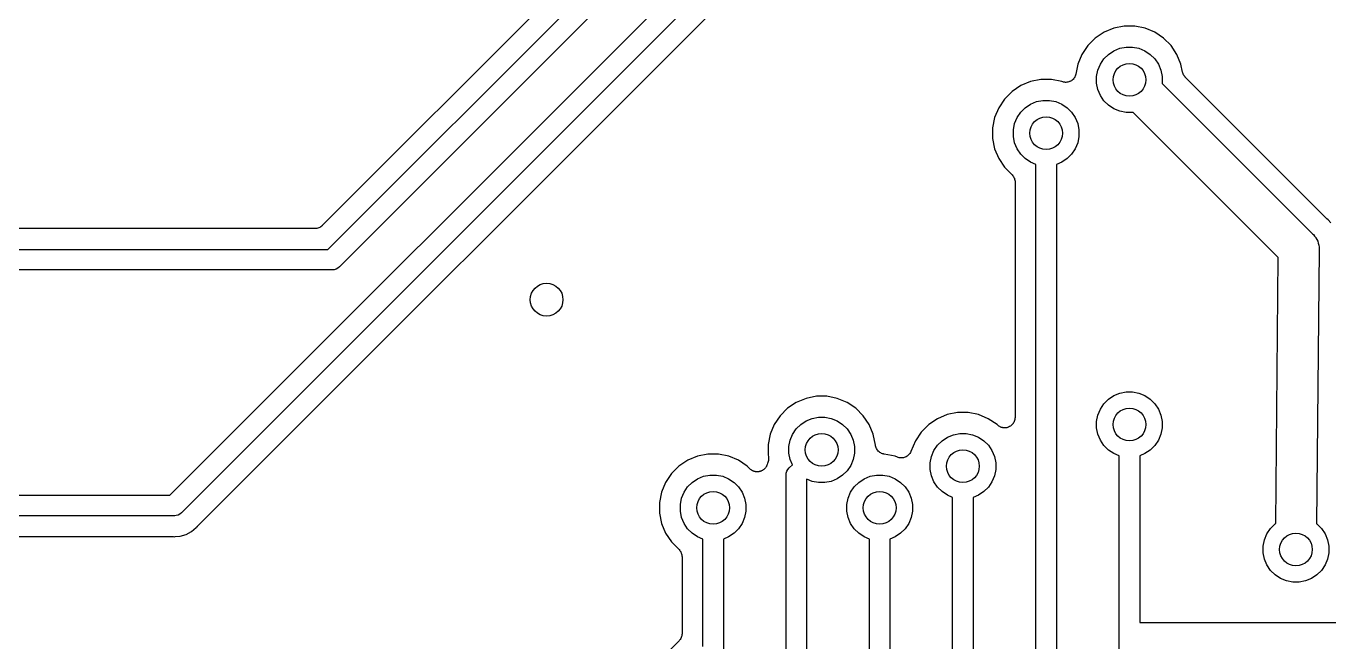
# Model space of a CAD drawing. Extents: x 5.29 to 7.07, y -4.51 to -2.72.
# Drawn here: x 5.69 to 6.316, y -3.684 to -3.389 of the extents above; entities that cross this region are included whole.
import ezdxf

# ---------------------------------------------------------------- set-up
doc = ezdxf.new("R2010")
doc.units = 0
doc.header["$MEASUREMENT"] = 0
doc.layers.add('BLACK', color=7, linetype='CONTINUOUS')

msp = doc.modelspace()

# ---------------------------------------------------------------- linework, layer by layer
at = {"layer": 'BLACK', "linetype": 'CONTINUOUS'}
for p, q in [((5.83493, -3.49587), (6.05411, -3.27669)), ((6.05979, -3.28492), (5.84062, -3.5041)), ((6.02091, -3.29575), (5.83225, -3.4844)), ((5.75906, -3.61398), (6.04591, -3.32713)), ((6.05287, -3.33409), (5.76475, -3.62221)), ((5.77235, -3.62876), (6.05389, -3.34721)), ((6.2078, -3.39155), (6.20359, -3.39437)), ((6.21249, -3.38961), (6.2078, -3.39155)), ((6.21746, -3.38862), (6.21249, -3.38961)), ((6.22254, -3.38862), (6.21746, -3.38862)), ((6.22751, -3.38961), (6.22254, -3.38862)), ((6.2322, -3.39155), (6.22751, -3.38961)), ((6.23641, -3.39437), (6.2322, -3.39155)), ((6.2, -3.39796), (6.19718, -3.40217)), ((6.20359, -3.39437), (6.2, -3.39796)), ((6.21541, -3.39923), (6.21845, -3.39862)), ((6.21845, -3.39862), (6.22155, -3.39862)), ((6.22155, -3.39862), (6.22459, -3.39923)), ((6.24, -3.39796), (6.23641, -3.39437)), ((6.24282, -3.40217), (6.24, -3.39796)), ((6.19718, -3.40217), (6.19524, -3.40686)), ((6.20604, -3.40691), (6.20777, -3.40433)), ((6.20777, -3.40433), (6.20996, -3.40214)), ((6.20996, -3.40214), (6.21254, -3.40041)), ((6.21254, -3.40041), (6.21541, -3.39923)), ((6.22459, -3.39923), (6.22746, -3.40041)), ((6.22746, -3.40041), (6.23004, -3.40214)), ((6.23004, -3.40214), (6.23223, -3.40433)), ((6.23223, -3.40433), (6.23396, -3.40691)), ((6.24476, -3.40686), (6.24282, -3.40217)), ((6.19524, -3.40686), (6.1943, -3.41159)), ((6.20425, -3.41282), (6.20486, -3.40978)), ((6.20486, -3.40978), (6.20604, -3.40691)), ((6.23396, -3.40691), (6.23514, -3.40978)), ((6.23514, -3.40978), (6.23575, -3.41282)), ((6.24551, -3.41062), (6.24476, -3.40686)), ((6.24564, -3.41106), (6.24551, -3.41062)), ((6.24577, -3.41151), (6.24564, -3.41106)), ((6.1678, -3.41718), (6.16359, -3.42)), ((6.17249, -3.41524), (6.1678, -3.41718)), ((6.17746, -3.41425), (6.17249, -3.41524)), ((6.18254, -3.41425), (6.17746, -3.41425)), ((6.18754, -3.41525), (6.18254, -3.41425)), ((6.18793, -3.41537), (6.18754, -3.41525)), ((6.18839, -3.41551), (6.18793, -3.41537)), ((6.1884, -3.41551), (6.18839, -3.41551)), ((6.18842, -3.41551), (6.1884, -3.41551)), ((6.18889, -3.41556), (6.18842, -3.41551)), ((6.18936, -3.41561), (6.18889, -3.41556)), ((6.18937, -3.41561), (6.18936, -3.41561)), ((6.18939, -3.41561), (6.18937, -3.41561)), ((6.18986, -3.41557), (6.18939, -3.41561)), ((6.19033, -3.41552), (6.18986, -3.41557)), ((6.19034, -3.41552), (6.19033, -3.41552)), ((6.19036, -3.41552), (6.19034, -3.41552)), ((6.19081, -3.41538), (6.19036, -3.41552)), ((6.19127, -3.41525), (6.19081, -3.41538)), ((6.19128, -3.41524), (6.19127, -3.41525)), ((6.19129, -3.41524), (6.19128, -3.41524)), ((6.19171, -3.41502), (6.19129, -3.41524)), ((6.19213, -3.4148), (6.19171, -3.41502)), ((6.19214, -3.41479), (6.19213, -3.4148)), ((6.19216, -3.41478), (6.19214, -3.41479)), ((6.19252, -3.41448), (6.19216, -3.41478)), ((6.19289, -3.41419), (6.19252, -3.41448)), ((6.1929, -3.41417), (6.19289, -3.41419)), ((6.19291, -3.41417), (6.1929, -3.41417)), ((6.19322, -3.4138), (6.19291, -3.41417)), ((6.19352, -3.41344), (6.19322, -3.4138)), ((6.19353, -3.41343), (6.19352, -3.41344)), ((6.19354, -3.41341), (6.19353, -3.41343)), ((6.19376, -3.413), (6.19354, -3.41341)), ((6.19399, -3.41258), (6.19376, -3.413)), ((6.194, -3.41257), (6.19399, -3.41258)), ((6.19414, -3.41211), (6.194, -3.41256)), ((6.194, -3.41256), (6.194, -3.41257)), ((6.19429, -3.41165), (6.19414, -3.41211)), ((6.1943, -3.41159), (6.19429, -3.41162)), ((6.19429, -3.41162), (6.19429, -3.41163)), ((6.19429, -3.41163), (6.19429, -3.41163)), ((6.19429, -3.41163), (6.19429, -3.41165)), ((6.20425, -3.41592), (6.20425, -3.41282)), ((6.20486, -3.41896), (6.20425, -3.41592)), ((6.23575, -3.41592), (6.2357, -3.41615)), ((6.2357, -3.41615), (6.30795, -3.48841)), ((6.23575, -3.41282), (6.23575, -3.41592)), ((6.24578, -3.41153), (6.24577, -3.41151)), ((6.24579, -3.41156), (6.24578, -3.41153)), ((6.24601, -3.41196), (6.24579, -3.41156)), ((6.24622, -3.41237), (6.24601, -3.41196)), ((6.24624, -3.41239), (6.24622, -3.41237)), ((6.24625, -3.41242), (6.24624, -3.41239)), ((6.24654, -3.41277), (6.24625, -3.41242)), ((6.24683, -3.41313), (6.24654, -3.41277)), ((6.24687, -3.41317), (6.24683, -3.41313)), ((6.24687, -3.41318), (6.24687, -3.41317)), ((6.24688, -3.41318), (6.24687, -3.41318)), ((6.24687, -3.41318), (6.24687, -3.41318)), ((6.31455, -3.48086), (6.24688, -3.41318)), ((6.16, -3.42359), (6.15718, -3.4278)), ((6.16359, -3.42), (6.16, -3.42359)), ((6.20604, -3.42183), (6.20486, -3.41896)), ((6.20777, -3.42441), (6.20604, -3.42183)), ((6.15718, -3.4278), (6.15524, -3.43249)), ((6.16604, -3.43254), (6.16777, -3.42996)), ((6.16777, -3.42996), (6.16996, -3.42777)), ((6.16996, -3.42777), (6.17254, -3.42604)), ((6.17254, -3.42604), (6.17541, -3.42486)), ((6.17541, -3.42486), (6.17845, -3.42425)), ((6.17845, -3.42425), (6.18155, -3.42425)), ((6.18155, -3.42425), (6.18459, -3.42486)), ((6.18459, -3.42486), (6.18746, -3.42604)), ((6.18746, -3.42604), (6.19004, -3.42777)), ((6.19004, -3.42777), (6.19223, -3.42996)), ((6.19223, -3.42996), (6.19396, -3.43254)), ((6.20996, -3.4266), (6.20777, -3.42441)), ((6.21254, -3.42833), (6.20996, -3.4266)), ((6.21541, -3.42951), (6.21254, -3.42833)), ((6.21845, -3.43012), (6.21541, -3.42951)), ((6.22178, -3.43007), (6.22155, -3.43012)), ((6.29143, -3.49972), (6.22178, -3.43007)), ((6.15524, -3.43249), (6.15425, -3.43746)), ((6.16425, -3.43845), (6.16486, -3.43541)), ((6.16486, -3.43541), (6.16604, -3.43254)), ((6.19396, -3.43254), (6.19514, -3.43541)), ((6.19514, -3.43541), (6.19575, -3.43845)), ((6.22155, -3.43012), (6.21845, -3.43012)), ((6.15425, -3.43746), (6.15425, -3.44254)), ((6.15425, -3.44254), (6.15524, -3.44751)), ((6.16425, -3.44155), (6.16425, -3.43845)), ((6.16486, -3.44459), (6.16425, -3.44155)), ((6.19575, -3.44155), (6.19514, -3.44459)), ((6.19575, -3.43845), (6.19575, -3.44155)), ((6.15524, -3.44751), (6.15718, -3.4522)), ((6.16604, -3.44746), (6.16486, -3.44459)), ((6.16777, -3.45004), (6.16604, -3.44746)), ((6.19396, -3.44746), (6.19223, -3.45004)), ((6.19514, -3.44459), (6.19396, -3.44746)), ((6.15718, -3.4522), (6.16, -3.45641)), ((6.16996, -3.45223), (6.16777, -3.45004)), ((6.17254, -3.45396), (6.16996, -3.45223)), ((6.17508, -3.45501), (6.17254, -3.45396)), ((6.17508, -3.92662), (6.17508, -3.45501)), ((6.18746, -3.45396), (6.18492, -3.45501)), ((6.18492, -3.45501), (6.18492, -3.92842)), ((6.19004, -3.45223), (6.18746, -3.45396)), ((6.19223, -3.45004), (6.19004, -3.45223)), ((6.16, -3.45641), (6.16361, -3.46003)), ((6.16361, -3.46003), (6.16363, -3.46004)), ((6.16363, -3.46004), (6.16363, -3.46004)), ((6.16363, -3.46004), (6.16363, -3.46004)), ((6.16363, -3.46004), (6.16366, -3.46008)), ((6.16366, -3.46008), (6.16395, -3.46044)), ((6.16395, -3.46044), (6.16424, -3.4608)), ((6.16424, -3.4608), (6.16426, -3.46082)), ((6.16426, -3.46082), (6.16427, -3.46084)), ((6.16427, -3.46084), (6.16449, -3.46125)), ((6.16449, -3.46125), (6.1647, -3.46166)), ((6.1647, -3.46166), (6.16471, -3.46168)), ((6.16471, -3.46168), (6.16472, -3.46171)), ((6.16472, -3.46171), (6.16485, -3.46215)), ((6.16485, -3.46215), (6.16498, -3.46259)), ((6.16498, -3.46259), (6.16499, -3.46262)), ((6.16499, -3.46262), (6.16499, -3.46264)), ((6.16499, -3.46264), (6.16503, -3.4631)), ((6.16503, -3.4631), (6.16508, -3.46356)), ((6.16508, -3.46356), (6.16508, -3.57659)), ((5.82872, -3.48587), (5.56189, -3.48587)), ((5.82918, -3.48582), (5.82872, -3.48587)), ((5.82964, -3.48578), (5.82918, -3.48582)), ((5.82966, -3.48577), (5.82964, -3.48578)), ((5.82969, -3.48577), (5.82966, -3.48577)), ((5.83013, -3.48564), (5.82969, -3.48577)), ((5.83057, -3.48551), (5.83013, -3.48564)), ((5.8306, -3.4855), (5.83057, -3.48551)), ((5.83062, -3.48549), (5.8306, -3.4855)), ((5.83103, -3.48527), (5.83062, -3.48549)), ((5.83144, -3.48506), (5.83103, -3.48527)), ((5.83146, -3.48504), (5.83144, -3.48506)), ((5.83148, -3.48503), (5.83146, -3.48504)), ((5.83184, -3.48474), (5.83148, -3.48503)), ((5.8322, -3.48445), (5.83184, -3.48474)), ((5.83224, -3.48441), (5.8322, -3.48445)), ((5.83225, -3.4844), (5.83224, -3.48441)), ((5.83224, -3.48441), (5.83224, -3.48441)), ((5.83224, -3.48441), (5.83224, -3.48441)), ((6.3147, -3.48098), (6.31455, -3.48086)), ((6.31483, -3.48112), (6.3147, -3.48098)), ((6.31488, -3.48116), (6.31483, -3.48112)), ((6.31553, -3.4817), (6.31488, -3.48116)), ((6.31668, -3.48314), (6.31553, -3.4817)), ((6.30795, -3.48841), (6.30836, -3.48875)), ((6.30836, -3.48875), (6.30894, -3.48947)), ((6.30894, -3.48947), (6.30953, -3.49018)), ((6.30953, -3.49018), (6.30955, -3.49022)), ((6.30955, -3.49022), (6.30958, -3.49026)), ((6.30958, -3.49026), (6.31001, -3.49107)), ((6.31001, -3.49107), (6.31044, -3.49189)), ((6.31044, -3.49189), (6.31046, -3.49193)), ((6.31046, -3.49193), (6.31048, -3.49197)), ((6.31048, -3.49197), (6.31074, -3.49286)), ((5.55123, -3.49587), (5.83493, -3.49587)), ((6.31114, -3.4962), (6.30995, -3.62771)), ((6.31074, -3.49286), (6.31101, -3.49375)), ((6.31101, -3.49375), (6.31101, -3.49379)), ((6.31101, -3.49379), (6.31102, -3.49383)), ((6.31102, -3.49383), (6.3111, -3.49475)), ((6.3111, -3.49475), (6.3112, -3.49568)), ((6.3112, -3.49568), (6.31114, -3.4962)), ((5.83972, -3.5049), (5.83886, -3.50536)), ((5.84047, -3.50428), (5.83972, -3.5049)), ((5.84062, -3.5041), (5.84047, -3.50428)), ((6.29027, -3.62756), (6.29143, -3.49972)), ((5.83673, -3.50571), (5.55123, -3.50571)), ((5.83697, -3.50573), (5.83673, -3.50571)), ((5.83721, -3.50571), (5.83697, -3.50573)), ((5.83793, -3.50564), (5.83721, -3.50571)), ((5.83721, -3.50571), (5.83721, -3.50571)), ((5.83886, -3.50536), (5.83793, -3.50564)), ((6.06465, -3.5674), (6.05996, -3.56934)), ((6.06963, -3.56641), (6.06465, -3.5674)), ((6.0747, -3.56641), (6.06963, -3.56641)), ((6.07967, -3.5674), (6.0747, -3.56641)), ((6.08436, -3.56934), (6.07967, -3.5674)), ((6.20777, -3.56996), (6.20996, -3.56777)), ((6.20996, -3.56777), (6.21254, -3.56604)), ((6.21254, -3.56604), (6.21541, -3.56486)), ((6.21541, -3.56486), (6.21845, -3.56425)), ((6.21845, -3.56425), (6.22155, -3.56425)), ((6.22155, -3.56425), (6.22459, -3.56486)), ((6.22459, -3.56486), (6.22746, -3.56604)), ((6.22746, -3.56604), (6.23004, -3.56777)), ((6.23004, -3.56777), (6.23223, -3.56996)), ((6.05575, -3.57216), (6.05216, -3.57575)), ((6.05996, -3.56934), (6.05575, -3.57216)), ((6.08857, -3.57216), (6.08436, -3.56934)), ((6.09216, -3.57575), (6.08857, -3.57216)), ((6.20486, -3.57541), (6.20604, -3.57254)), ((6.20604, -3.57254), (6.20777, -3.56996)), ((6.23223, -3.56996), (6.23396, -3.57254)), ((6.23396, -3.57254), (6.23514, -3.57541)), ((6.04934, -3.57996), (6.0474, -3.58465)), ((6.05216, -3.57575), (6.04934, -3.57996)), ((6.05993, -3.58212), (6.06212, -3.57993)), ((6.06212, -3.57993), (6.0647, -3.57821)), ((6.0647, -3.57821), (6.06757, -3.57702)), ((6.06757, -3.57702), (6.07061, -3.57641)), ((6.07061, -3.57641), (6.07371, -3.57641)), ((6.07371, -3.57641), (6.07675, -3.57702)), ((6.07675, -3.57702), (6.07962, -3.57821)), ((6.07962, -3.57821), (6.0822, -3.57993)), ((6.0822, -3.57993), (6.08439, -3.58212)), ((6.09498, -3.57996), (6.09216, -3.57575)), ((6.09692, -3.58465), (6.09498, -3.57996)), ((6.12359, -3.58), (6.12, -3.58359)), ((6.1278, -3.57718), (6.12359, -3.58)), ((6.13249, -3.57524), (6.1278, -3.57718)), ((6.13746, -3.57425), (6.13249, -3.57524)), ((6.14254, -3.57425), (6.13746, -3.57425)), ((6.14751, -3.57524), (6.14254, -3.57425)), ((6.1522, -3.57718), (6.14751, -3.57524)), ((6.15641, -3.58), (6.1522, -3.57718)), ((6.15654, -3.58013), (6.15641, -3.58)), ((6.15691, -3.58043), (6.15654, -3.58013)), ((6.16358, -3.58017), (6.1632, -3.58047)), ((6.16359, -3.58015), (6.16358, -3.58016)), ((6.16358, -3.58016), (6.16358, -3.58017)), ((6.16389, -3.57979), (6.16359, -3.58015)), ((6.1642, -3.57942), (6.16389, -3.57979)), ((6.16421, -3.57941), (6.1642, -3.57942)), ((6.16444, -3.57899), (6.16421, -3.5794)), ((6.16421, -3.5794), (6.16421, -3.57941)), ((6.16467, -3.57856), (6.16444, -3.57899)), ((6.16468, -3.57856), (6.16467, -3.57856)), ((6.16482, -3.5781), (6.16468, -3.57855)), ((6.16468, -3.57855), (6.16468, -3.57856)), ((6.16497, -3.57763), (6.16482, -3.5781)), ((6.16502, -3.57715), (6.16497, -3.57762)), ((6.16497, -3.57762), (6.16497, -3.57763)), ((6.16497, -3.57763), (6.16497, -3.57763)), ((6.16508, -3.57666), (6.16502, -3.57715)), ((6.16508, -3.57659), (6.16508, -3.57665)), ((6.16508, -3.57665), (6.16508, -3.57665)), ((6.16508, -3.57665), (6.16508, -3.57665)), ((6.16508, -3.57665), (6.16508, -3.57666)), ((6.20425, -3.57845), (6.20486, -3.57541)), ((6.20425, -3.58155), (6.20425, -3.57845)), ((6.23514, -3.57541), (6.23575, -3.57845)), ((6.23575, -3.57845), (6.23575, -3.58155)), ((6.0474, -3.58465), (6.04641, -3.58963)), ((6.05702, -3.58757), (6.05821, -3.5847)), ((6.05821, -3.5847), (6.05993, -3.58212)), ((6.08439, -3.58212), (6.08612, -3.5847)), ((6.08612, -3.5847), (6.0873, -3.58757)), ((6.09798, -3.58997), (6.09692, -3.58465)), ((6.12, -3.58359), (6.11718, -3.5878)), ((6.12996, -3.58777), (6.13254, -3.58604)), ((6.13254, -3.58604), (6.13541, -3.58486)), ((6.13541, -3.58486), (6.13845, -3.58425)), ((6.13845, -3.58425), (6.14155, -3.58425)), ((6.14155, -3.58425), (6.14459, -3.58486)), ((6.14459, -3.58486), (6.14746, -3.58604)), ((6.14746, -3.58604), (6.15004, -3.58777)), ((6.15728, -3.58074), (6.15691, -3.58043)), ((6.15729, -3.58074), (6.15728, -3.58074)), ((6.1573, -3.58075), (6.15729, -3.58074)), ((6.15771, -3.58097), (6.1573, -3.58075)), ((6.15814, -3.5812), (6.15771, -3.58097)), ((6.15815, -3.58121), (6.15814, -3.5812)), ((6.15816, -3.58121), (6.15815, -3.58121)), ((6.15861, -3.58135), (6.15816, -3.58121)), ((6.15907, -3.58149), (6.15861, -3.58135)), ((6.15908, -3.58149), (6.15907, -3.58149)), ((6.15909, -3.5815), (6.15908, -3.58149)), ((6.15956, -3.58154), (6.15909, -3.5815)), ((6.16004, -3.58159), (6.15956, -3.58154)), ((6.16005, -3.58159), (6.16004, -3.58159)), ((6.16006, -3.58159), (6.16005, -3.58159)), ((6.16054, -3.58155), (6.16006, -3.58159)), ((6.16102, -3.58151), (6.16054, -3.58155)), ((6.16103, -3.5815), (6.16102, -3.5815)), ((6.16102, -3.5815), (6.16102, -3.58151)), ((6.16149, -3.58137), (6.16103, -3.5815)), ((6.16195, -3.58123), (6.16149, -3.58137)), ((6.16196, -3.58123), (6.16195, -3.58123)), ((6.16197, -3.58122), (6.16196, -3.58123)), ((6.16239, -3.581), (6.16197, -3.58122)), ((6.16282, -3.58078), (6.16239, -3.581)), ((6.16283, -3.58077), (6.16282, -3.58077)), ((6.16282, -3.58077), (6.16282, -3.58078)), ((6.1632, -3.58047), (6.16283, -3.58077)), ((6.20486, -3.58459), (6.20425, -3.58155)), ((6.20604, -3.58746), (6.20486, -3.58459)), ((6.23514, -3.58459), (6.23396, -3.58746)), ((6.23575, -3.58155), (6.23514, -3.58459)), ((6.04641, -3.58963), (6.04641, -3.5947)), ((6.05641, -3.59061), (6.05702, -3.58757)), ((6.05641, -3.59371), (6.05641, -3.59061)), ((6.0873, -3.58757), (6.08791, -3.59061)), ((6.08791, -3.59061), (6.08791, -3.59371)), ((6.098, -3.59019), (6.09798, -3.58997)), ((6.098, -3.59021), (6.098, -3.59019)), ((6.098, -3.59022), (6.098, -3.59021)), ((6.09814, -3.59067), (6.098, -3.59022)), ((6.09827, -3.59112), (6.09814, -3.59067)), ((6.09828, -3.59114), (6.09827, -3.59112)), ((6.09829, -3.59116), (6.09828, -3.59114)), ((6.09851, -3.59157), (6.09829, -3.59116)), ((6.09873, -3.59199), (6.09851, -3.59157)), ((6.09874, -3.592), (6.09873, -3.59199)), ((6.09874, -3.59202), (6.09874, -3.592)), ((6.09904, -3.59238), (6.09874, -3.59202)), ((6.09934, -3.59275), (6.09904, -3.59238)), ((6.09935, -3.59276), (6.09934, -3.59275)), ((6.09936, -3.59278), (6.09935, -3.59276)), ((6.09972, -3.59308), (6.09936, -3.59278)), ((6.11718, -3.5878), (6.11505, -3.59294)), ((6.12486, -3.59541), (6.12604, -3.59254)), ((6.12604, -3.59254), (6.12777, -3.58996)), ((6.12777, -3.58996), (6.12996, -3.58777)), ((6.15004, -3.58777), (6.15223, -3.58996)), ((6.15223, -3.58996), (6.15396, -3.59254)), ((6.15396, -3.59254), (6.15514, -3.59541)), ((6.20777, -3.59004), (6.20604, -3.58746)), ((6.20996, -3.59223), (6.20777, -3.59004)), ((6.21254, -3.59396), (6.20996, -3.59223)), ((6.23004, -3.59223), (6.22746, -3.59396)), ((6.23223, -3.59004), (6.23004, -3.59223)), ((6.23396, -3.58746), (6.23223, -3.59004)), ((6.0078, -3.59718), (6.00359, -3.6)), ((6.01249, -3.59524), (6.0078, -3.59718)), ((6.01746, -3.59425), (6.01249, -3.59524)), ((6.02254, -3.59425), (6.01746, -3.59425)), ((6.02751, -3.59524), (6.02254, -3.59425)), ((6.0322, -3.59718), (6.02751, -3.59524)), ((6.03641, -3.6), (6.0322, -3.59718)), ((6.04618, -3.59848), (6.04597, -3.59916)), ((6.04625, -3.59836), (6.04618, -3.59848)), ((6.04633, -3.5981), (6.04625, -3.59836)), ((6.04644, -3.59785), (6.04633, -3.5981)), ((6.04641, -3.5947), (6.04656, -3.59541)), ((6.04648, -3.59763), (6.04644, -3.59785)), ((6.04654, -3.59742), (6.04648, -3.59763)), ((6.04657, -3.59715), (6.04654, -3.59742)), ((6.04656, -3.59541), (6.04657, -3.59548)), ((6.04657, -3.59548), (6.04659, -3.5957)), ((6.04663, -3.59689), (6.04657, -3.59715)), ((6.04659, -3.5957), (6.04663, -3.59591)), ((6.04663, -3.59591), (6.04663, -3.59618)), ((6.04663, -3.59618), (6.04665, -3.59645)), ((6.04665, -3.59645), (6.04663, -3.59667)), ((6.04663, -3.59667), (6.04663, -3.59689)), ((6.05702, -3.59675), (6.05641, -3.59371)), ((6.05807, -3.59929), (6.05702, -3.59675)), ((6.0873, -3.59675), (6.08612, -3.59962)), ((6.08791, -3.59371), (6.0873, -3.59675)), ((6.10008, -3.59338), (6.09972, -3.59308)), ((6.1001, -3.59339), (6.10008, -3.59338)), ((6.10011, -3.5934), (6.1001, -3.59339)), ((6.10053, -3.59362), (6.10011, -3.5934)), ((6.10094, -3.59385), (6.10053, -3.59362)), ((6.10096, -3.59385), (6.10094, -3.59385)), ((6.10097, -3.59386), (6.10096, -3.59385)), ((6.10142, -3.594), (6.10097, -3.59386)), ((6.10187, -3.59414), (6.10142, -3.594)), ((6.10189, -3.59414), (6.10187, -3.59414)), ((6.1019, -3.59415), (6.10189, -3.59414)), ((6.10216, -3.59418), (6.1019, -3.59415)), ((6.10751, -3.59524), (6.10216, -3.59418)), ((6.10852, -3.59566), (6.10751, -3.59524)), ((6.10897, -3.5958), (6.10852, -3.59566)), ((6.10942, -3.59594), (6.10897, -3.5958)), ((6.10943, -3.59594), (6.10942, -3.59594)), ((6.10945, -3.59594), (6.10943, -3.59594)), ((6.10992, -3.59599), (6.10945, -3.59594)), ((6.11039, -3.59604), (6.10992, -3.59599)), ((6.11041, -3.59604), (6.11039, -3.59604)), ((6.11042, -3.59604), (6.11041, -3.59604)), ((6.1109, -3.59599), (6.11042, -3.59604)), ((6.11136, -3.59595), (6.1109, -3.59599)), ((6.11138, -3.59595), (6.11136, -3.59595)), ((6.11139, -3.59595), (6.11138, -3.59595)), ((6.11185, -3.59581), (6.11139, -3.59595)), ((6.1123, -3.59568), (6.11185, -3.59581)), ((6.11231, -3.59567), (6.1123, -3.59568)), ((6.11233, -3.59567), (6.11231, -3.59567)), ((6.11275, -3.59544), (6.11233, -3.59567)), ((6.11316, -3.59523), (6.11275, -3.59544)), ((6.11318, -3.59522), (6.11316, -3.59523)), ((6.11319, -3.59521), (6.11318, -3.59522)), ((6.11356, -3.59491), (6.11319, -3.59521)), ((6.11392, -3.59462), (6.11356, -3.59491)), ((6.11393, -3.59461), (6.11392, -3.59462)), ((6.11395, -3.59459), (6.11393, -3.59461)), ((6.11425, -3.59423), (6.11395, -3.59459)), ((6.11455, -3.59387), (6.11425, -3.59423)), ((6.11456, -3.59386), (6.11455, -3.59387)), ((6.11457, -3.59384), (6.11456, -3.59386)), ((6.1148, -3.59343), (6.11457, -3.59384)), ((6.11502, -3.59302), (6.1148, -3.59343)), ((6.11503, -3.593), (6.11502, -3.59302)), ((6.11504, -3.59299), (6.11503, -3.593)), ((6.11505, -3.59294), (6.11504, -3.59297)), ((6.11504, -3.59297), (6.11504, -3.59299)), ((6.12425, -3.59845), (6.12486, -3.59541)), ((6.12425, -3.60155), (6.12425, -3.59845)), ((6.15514, -3.59541), (6.15575, -3.59845)), ((6.15575, -3.59845), (6.15575, -3.60155)), ((6.21508, -3.59501), (6.21254, -3.59396)), ((6.21508, -3.67976), (6.21508, -3.59501)), ((6.22746, -3.59396), (6.22492, -3.59501)), ((6.22492, -3.59501), (6.22492, -3.67508)), ((6, -3.60359), (5.99718, -3.6078)), ((6.00359, -3.6), (6, -3.60359)), ((6.01254, -3.60604), (6.01541, -3.60486)), ((6.01541, -3.60486), (6.01845, -3.60425)), ((6.01845, -3.60425), (6.02155, -3.60425)), ((6.02155, -3.60425), (6.02459, -3.60486)), ((6.02459, -3.60486), (6.02746, -3.60604)), ((6.03765, -3.60124), (6.03641, -3.6)), ((6.03783, -3.60139), (6.03765, -3.60124)), ((6.038, -3.60155), (6.03783, -3.60139)), ((6.03821, -3.6017), (6.038, -3.60155)), ((6.03841, -3.60186), (6.03821, -3.6017)), ((6.03861, -3.60197), (6.03841, -3.60186)), ((6.03881, -3.6021), (6.03861, -3.60197)), ((6.03904, -3.6022), (6.03881, -3.6021)), ((6.03927, -3.60232), (6.03904, -3.6022)), ((6.03949, -3.60239), (6.03927, -3.60232)), ((6.0397, -3.60248), (6.03949, -3.60239)), ((6.03996, -3.60253), (6.0397, -3.60248)), ((6.0402, -3.60261), (6.03996, -3.60253)), ((6.04043, -3.60263), (6.0402, -3.60261)), ((6.04066, -3.60268), (6.04043, -3.60263)), ((6.04092, -3.60268), (6.04066, -3.60268)), ((6.04117, -3.60271), (6.04092, -3.60268)), ((6.0414, -3.60268), (6.04117, -3.60271)), ((6.04164, -3.60269), (6.0414, -3.60268)), ((6.04189, -3.60264), (6.04164, -3.60269)), ((6.04214, -3.60261), (6.04189, -3.60264)), ((6.04237, -3.60255), (6.04214, -3.60261)), ((6.04259, -3.6025), (6.04237, -3.60255)), ((6.04283, -3.60241), (6.04259, -3.6025)), ((6.04308, -3.60233), (6.04283, -3.60241)), ((6.04328, -3.60223), (6.04308, -3.60233)), ((6.0435, -3.60214), (6.04328, -3.60223)), ((6.04371, -3.602), (6.0435, -3.60214)), ((6.04394, -3.60188), (6.04371, -3.602)), ((6.04412, -3.60173), (6.04394, -3.60188)), ((6.04432, -3.60161), (6.04412, -3.60173)), ((6.0445, -3.60143), (6.04432, -3.60161)), ((6.0447, -3.60127), (6.0445, -3.60143)), ((6.04485, -3.60109), (6.0447, -3.60127)), ((6.04502, -3.60092), (6.04485, -3.60109)), ((6.04516, -3.60071), (6.04502, -3.60092)), ((6.04532, -3.60052), (6.04516, -3.60071)), ((6.04544, -3.60031), (6.04532, -3.60052)), ((6.04557, -3.60012), (6.04544, -3.60031)), ((6.04567, -3.59988), (6.04557, -3.60012)), ((6.04579, -3.59966), (6.04567, -3.59988)), ((6.04586, -3.59944), (6.04579, -3.59966)), ((6.04595, -3.59922), (6.04586, -3.59944)), ((6.04597, -3.59916), (6.04595, -3.59922)), ((6.05506, -3.60432), (6.05508, -3.60408)), ((6.05508, -3.60456), (6.05506, -3.60432)), ((6.05508, -3.60408), (6.05515, -3.60336)), ((6.05508, -3.60408), (6.05508, -3.60408)), ((6.05508, -3.69796), (6.05508, -3.60456)), ((6.05515, -3.60336), (6.05543, -3.60243)), ((6.05543, -3.60243), (6.05589, -3.60157)), ((6.05589, -3.60157), (6.0565, -3.60083)), ((6.0565, -3.60083), (6.05669, -3.60067)), ((6.05669, -3.60067), (6.05807, -3.59929)), ((6.0822, -3.60439), (6.07962, -3.60612)), ((6.08439, -3.6022), (6.0822, -3.60439)), ((6.08612, -3.59962), (6.08439, -3.6022)), ((6.09254, -3.60604), (6.09541, -3.60486)), ((6.09541, -3.60486), (6.09845, -3.60425)), ((6.09845, -3.60425), (6.10155, -3.60425)), ((6.10155, -3.60425), (6.10459, -3.60486)), ((6.10459, -3.60486), (6.10746, -3.60604)), ((6.12486, -3.60459), (6.12425, -3.60155)), ((6.12604, -3.60746), (6.12486, -3.60459)), ((6.15514, -3.60459), (6.15396, -3.60746)), ((6.15575, -3.60155), (6.15514, -3.60459)), ((5.99718, -3.6078), (5.99524, -3.61249)), ((6.00604, -3.61254), (6.00777, -3.60996)), ((6.00777, -3.60996), (6.00996, -3.60777)), ((6.00996, -3.60777), (6.01254, -3.60604)), ((6.02746, -3.60604), (6.03004, -3.60777)), ((6.03004, -3.60777), (6.03223, -3.60996)), ((6.03223, -3.60996), (6.03396, -3.61254)), ((6.06503, -3.60625), (6.06492, -3.60636)), ((6.06492, -3.60636), (6.06492, -3.69976)), ((6.06757, -3.6073), (6.06503, -3.60625)), ((6.07061, -3.60791), (6.06757, -3.6073)), ((6.07371, -3.60791), (6.07061, -3.60791)), ((6.07675, -3.6073), (6.07371, -3.60791)), ((6.07962, -3.60612), (6.07675, -3.6073)), ((6.08604, -3.61254), (6.08777, -3.60996)), ((6.08777, -3.60996), (6.08996, -3.60777)), ((6.08996, -3.60777), (6.09254, -3.60604)), ((6.10746, -3.60604), (6.11004, -3.60777)), ((6.11004, -3.60777), (6.11223, -3.60996)), ((6.11223, -3.60996), (6.11396, -3.61254)), ((6.12777, -3.61004), (6.12604, -3.60746)), ((6.12996, -3.61223), (6.12777, -3.61004)), ((6.15223, -3.61004), (6.15004, -3.61223)), ((6.15396, -3.60746), (6.15223, -3.61004)), ((5.55123, -3.61398), (5.75906, -3.61398)), ((5.99524, -3.61249), (5.99425, -3.61746)), ((5.99425, -3.61746), (5.99425, -3.62254)), ((6.00425, -3.61845), (6.00486, -3.61541)), ((6.00486, -3.61541), (6.00604, -3.61254)), ((6.03396, -3.61254), (6.03514, -3.61541)), ((6.03514, -3.61541), (6.03575, -3.61845)), ((6.08425, -3.61845), (6.08486, -3.61541)), ((6.08486, -3.61541), (6.08604, -3.61254)), ((6.11396, -3.61254), (6.11514, -3.61541)), ((6.11514, -3.61541), (6.11575, -3.61845)), ((6.13254, -3.61396), (6.12996, -3.61223)), ((6.13508, -3.61501), (6.13254, -3.61396)), ((6.13508, -3.79796), (6.13508, -3.61501)), ((6.14746, -3.61396), (6.14492, -3.61501)), ((6.14492, -3.61501), (6.14492, -3.79976)), ((6.15004, -3.61223), (6.14746, -3.61396)), ((5.76086, -3.62382), (5.55123, -3.62382)), ((5.7611, -3.62384), (5.76086, -3.62382)), ((5.76134, -3.62382), (5.7611, -3.62384)), ((5.76207, -3.62375), (5.76134, -3.62382)), ((5.76134, -3.62382), (5.76134, -3.62382)), ((5.76299, -3.62347), (5.76207, -3.62375)), ((5.76385, -3.62301), (5.76299, -3.62347)), ((5.7646, -3.62239), (5.76385, -3.62301)), ((5.76475, -3.62221), (5.7646, -3.62239)), ((5.99425, -3.62254), (5.99524, -3.62751)), ((6.00425, -3.62155), (6.00425, -3.61845)), ((6.00486, -3.62459), (6.00425, -3.62155)), ((6.03575, -3.62155), (6.03514, -3.62459)), ((6.03575, -3.61845), (6.03575, -3.62155)), ((6.08425, -3.62155), (6.08425, -3.61845)), ((6.08486, -3.62459), (6.08425, -3.62155)), ((6.11575, -3.62155), (6.11514, -3.62459)), ((6.11575, -3.61845), (6.11575, -3.62155)), ((5.76943, -3.63136), (5.7717, -3.6295)), ((5.7717, -3.6295), (5.77202, -3.62912)), ((5.77202, -3.62912), (5.77206, -3.62907)), ((5.77206, -3.62907), (5.77221, -3.62892)), ((5.77221, -3.62892), (5.77235, -3.62876)), ((5.99524, -3.62751), (5.99718, -3.6322)), ((6.00604, -3.62746), (6.00486, -3.62459)), ((6.00777, -3.63004), (6.00604, -3.62746)), ((6.00996, -3.63223), (6.00777, -3.63004)), ((6.03223, -3.63004), (6.03004, -3.63223)), ((6.03396, -3.62746), (6.03223, -3.63004)), ((6.03514, -3.62459), (6.03396, -3.62746)), ((6.08604, -3.62746), (6.08486, -3.62459)), ((6.08777, -3.63004), (6.08604, -3.62746)), ((6.08996, -3.63223), (6.08777, -3.63004)), ((6.11223, -3.63004), (6.11004, -3.63223)), ((6.11396, -3.62746), (6.11223, -3.63004)), ((6.11514, -3.62459), (6.11396, -3.62746)), ((6.28604, -3.63254), (6.28777, -3.62996)), ((6.28777, -3.62996), (6.28996, -3.62777)), ((6.28996, -3.62777), (6.29027, -3.62756)), ((6.30995, -3.62771), (6.31004, -3.62777)), ((6.31004, -3.62777), (6.31223, -3.62996)), ((6.31223, -3.62996), (6.31396, -3.63254)), ((5.56189, -3.63382), (5.76012, -3.63382)), ((5.76012, -3.63382), (5.76019, -3.63382)), ((5.76019, -3.63382), (5.7604, -3.63384)), ((5.7604, -3.63384), (5.76061, -3.63384)), ((5.76061, -3.63384), (5.7611, -3.63389)), ((5.7611, -3.63389), (5.76159, -3.63384)), ((5.76159, -3.63384), (5.76403, -3.6336)), ((5.76159, -3.63384), (5.76159, -3.63384)), ((5.76403, -3.6336), (5.76684, -3.63275)), ((5.76684, -3.63275), (5.76943, -3.63136)), ((5.99718, -3.6322), (6, -3.63641)), ((6, -3.63641), (6.00361, -3.64003)), ((6.01254, -3.63396), (6.00996, -3.63223)), ((6.01508, -3.63501), (6.01254, -3.63396)), ((6.01508, -3.68662), (6.01508, -3.63501)), ((6.02746, -3.63396), (6.02492, -3.63501)), ((6.02492, -3.63501), (6.02492, -3.68842)), ((6.03004, -3.63223), (6.02746, -3.63396)), ((6.09254, -3.63396), (6.08996, -3.63223)), ((6.09508, -3.63501), (6.09254, -3.63396)), ((6.09508, -3.75796), (6.09508, -3.63501)), ((6.10746, -3.63396), (6.10492, -3.63501)), ((6.10492, -3.63501), (6.10492, -3.75976)), ((6.11004, -3.63223), (6.10746, -3.63396)), ((6.28425, -3.63845), (6.28486, -3.63541)), ((6.28486, -3.63541), (6.28604, -3.63254)), ((6.31396, -3.63254), (6.31514, -3.63541)), ((6.31514, -3.63541), (6.31575, -3.63845)), ((6.00361, -3.64003), (6.00363, -3.64004)), ((6.00363, -3.64004), (6.00363, -3.64004)), ((6.00363, -3.64004), (6.00363, -3.64004)), ((6.00363, -3.64004), (6.00366, -3.64008)), ((6.00366, -3.64008), (6.00395, -3.64044)), ((6.00395, -3.64044), (6.00424, -3.6408)), ((6.00424, -3.6408), (6.00426, -3.64082)), ((6.00426, -3.64082), (6.00427, -3.64084)), ((6.00427, -3.64084), (6.00449, -3.64125)), ((6.00449, -3.64125), (6.0047, -3.64166)), ((6.0047, -3.64166), (6.00471, -3.64168)), ((6.00471, -3.64168), (6.00472, -3.64171)), ((6.00472, -3.64171), (6.00485, -3.64215)), ((6.00485, -3.64215), (6.00498, -3.64259)), ((6.00498, -3.64259), (6.00499, -3.64262)), ((6.00499, -3.64262), (6.00499, -3.64264)), ((6.00499, -3.64264), (6.00503, -3.6431)), ((6.28425, -3.64155), (6.28425, -3.63845)), ((6.28486, -3.64459), (6.28425, -3.64155)), ((6.31575, -3.64155), (6.31514, -3.64459)), ((6.31575, -3.63845), (6.31575, -3.64155)), ((6.00503, -3.6431), (6.00508, -3.64356)), ((6.00508, -3.64356), (6.00508, -3.68041)), ((6.28604, -3.64746), (6.28486, -3.64459)), ((6.28777, -3.65004), (6.28604, -3.64746)), ((6.31396, -3.64746), (6.31223, -3.65004)), ((6.31514, -3.64459), (6.31396, -3.64746)), ((6.28996, -3.65223), (6.28777, -3.65004)), ((6.29254, -3.65396), (6.28996, -3.65223)), ((6.29541, -3.65514), (6.29254, -3.65396)), ((6.29845, -3.65575), (6.29541, -3.65514)), ((6.30459, -3.65514), (6.30155, -3.65575)), ((6.30746, -3.65396), (6.30459, -3.65514)), ((6.31004, -3.65223), (6.30746, -3.65396)), ((6.31223, -3.65004), (6.31004, -3.65223)), ((6.30155, -3.65575), (6.29845, -3.65575)), ((6.00508, -3.68041), (6.00508, -3.68043)), ((6.00508, -3.68043), (6.00508, -3.68043)), ((6.00508, -3.68043), (6.00508, -3.68043)), ((6.00508, -3.68043), (6.00508, -3.68048)), ((6.21505, -3.68), (6.21508, -3.67976)), ((6.21508, -3.68024), (6.21505, -3.68)), ((6.21508, -3.87976), (6.21508, -3.68024)), ((6.22492, -3.67508), (6.37796, -3.67508)), ((6.00361, -3.68395), (5.75614, -3.93142)), ((6.00391, -3.68359), (6.00361, -3.68395)), ((6.0042, -3.68323), (6.00391, -3.68359)), ((6.00422, -3.68321), (6.0042, -3.68323)), ((6.00423, -3.68319), (6.00422, -3.68321)), ((6.00445, -3.68278), (6.00423, -3.68319)), ((6.00467, -3.68238), (6.00445, -3.68278)), ((6.00468, -3.68235), (6.00467, -3.68238)), ((6.00469, -3.68233), (6.00468, -3.68235)), ((6.00483, -3.68189), (6.00469, -3.68233)), ((6.00497, -3.68145), (6.00483, -3.68189)), ((6.00498, -3.6814), (6.00497, -3.68142)), ((6.00497, -3.68142), (6.00497, -3.68145)), ((6.00503, -3.68094), (6.00498, -3.6814)), ((6.00508, -3.68048), (6.00503, -3.68094))]:
    msp.add_line(p, q, dxfattribs=at)
at = {"layer": 'BLACK'}
for centre in [(6.22, -3.41437), (6.18, -3.44), (5.94, -3.52), (6.22, -3.58), (6.07216, -3.59216), (6.14, -3.6), (6.02, -3.62), (6.1, -3.62), (6.3, -3.64)]:
    msp.add_circle(centre, 0.00787, dxfattribs=at)

doc.saveas('drawing.dxf')
